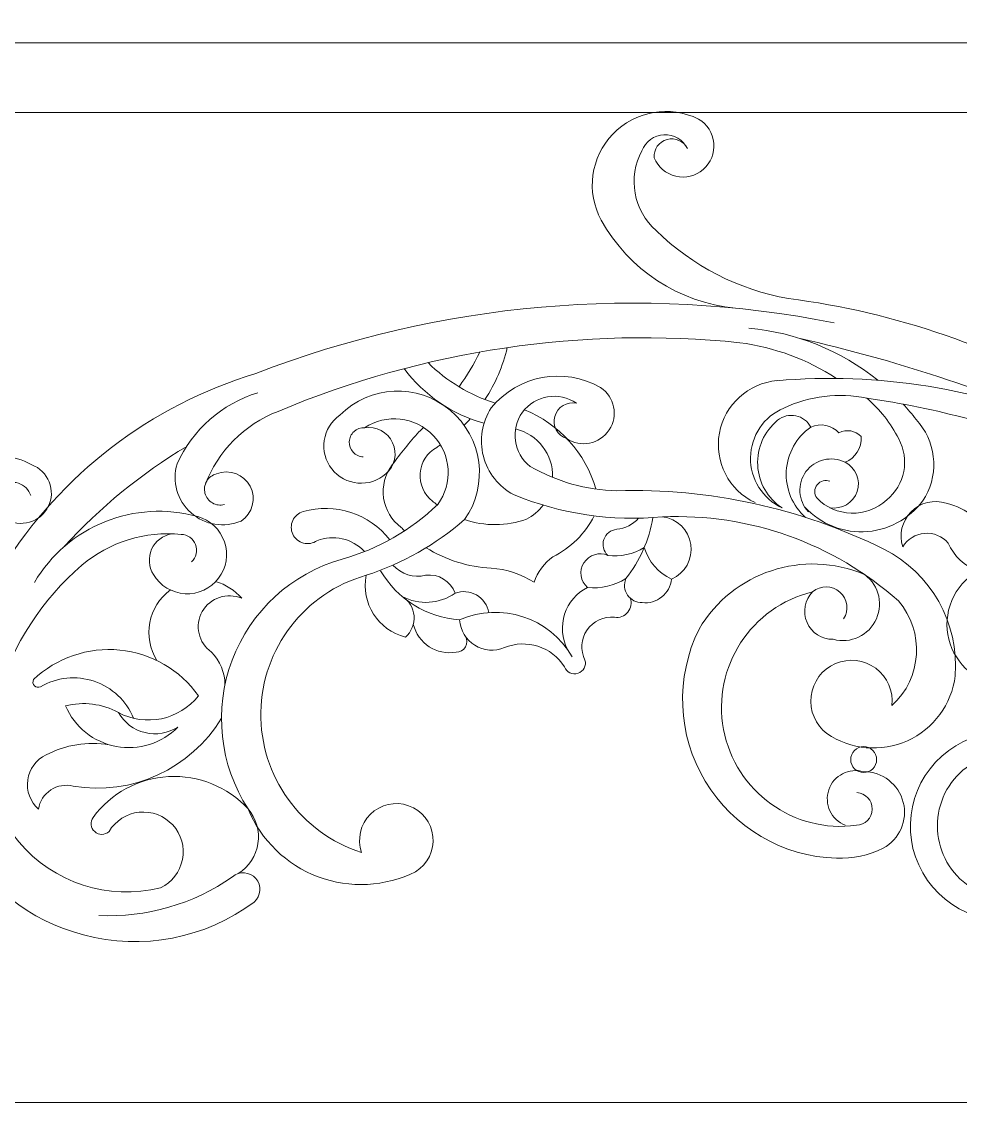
# Model space of a CAD drawing. Header units: millimetres. Extents: x 4332 to 4576, y 144 to 400.
# Drawn here: x 4436.84 to 4472.38, y 143.69 to 184.59 of the extents above; entities that cross this region are included whole.
import ezdxf

# ---------------------------------------------------------------- set-up
doc = ezdxf.new("R2010")
doc.units = ezdxf.units.MM
doc.header["$MEASUREMENT"] = 0
doc.layers.add('SITARA ALL', color=18, linetype='Continuous', true_color=0x000000)

msp = doc.modelspace()

# ---------------------------------------------------------------- linework, layer by layer
at = {"layer": 'SITARA ALL', "lineweight": 9}
for points, knots in [([(4331.736, 265.693), (4331.736, 265.693), (4575.736, 265.693), (4575.736, 265.693), (4575.736, 265.693), (4575.736, 143.693), (4575.736, 143.693), (4575.736, 143.693), (4331.736, 143.693), (4331.736, 143.693), (4331.736, 143.693), (4331.736, 265.693), (4331.736, 265.693)], [0, 0, 0, 0, 0.25, 0.25, 0.25, 0.5, 0.5, 0.5, 0.75, 0.75, 0.75, 1, 1, 1, 1]), ([(4503.177, 181.159), (4503.177, 181.159), (4336.328, 181.159), (4336.328, 181.159), (4336.328, 181.159), (4336.328, 157.431), (4336.328, 157.431), (4336.328, 157.431), (4333.736, 157.431), (4333.736, 157.431), (4333.736, 157.431), (4333.736, 183.785), (4333.736, 183.785), (4333.736, 183.785), (4533.713, 183.785), (4533.713, 183.785)], [0, 0, 0, 0, 0.166667, 0.166667, 0.166667, 0.333333, 0.333333, 0.333333, 0.5, 0.5, 0.5, 0.666667, 0.666667, 0.666667, 1, 1, 1, 1]), ([(4478.208, 169.594), (4477.924, 169.793), (4477.632, 169.98), (4477.333, 170.154), (4473.823, 172.247), (4469.922, 173.595), (4465.869, 174.115), (4463.98, 174.448), (4462.235, 175.344), (4460.864, 176.684), (4460.001, 177.443), (4459.777, 178.697), (4460.321, 179.709), (4460.456, 180.057), (4460.784, 180.294), (4461.157, 180.312), (4461.53, 180.329), (4461.879, 180.125), (4462.045, 179.79), (4461.901, 180.074), (4461.578, 180.217), (4461.272, 180.132), (4460.966, 180.047), (4460.761, 179.759), (4460.783, 179.442), (4460.927, 179.091), (4461.231, 178.832), (4461.6, 178.744), (4461.97, 178.657), (4462.358, 178.752), (4462.644, 179.001), (4462.931, 179.25), (4463.08, 179.621), (4463.045, 179.998), (4463.01, 180.376), (4462.795, 180.714), (4462.468, 180.906), (4461.379, 181.443), (4460.068, 181.215), (4459.226, 180.34), (4458.383, 179.465), (4458.202, 178.147), (4458.78, 177.079), (4459.828, 175.202), (4461.725, 173.958), (4463.864, 173.747)], [0, 0, 0, 0, 0.0625, 0.0625, 0.0625, 0.125, 0.125, 0.125, 0.1875, 0.1875, 0.1875, 0.25, 0.25, 0.25, 0.3125, 0.3125, 0.3125, 0.375, 0.375, 0.375, 0.4375, 0.4375, 0.4375, 0.5, 0.5, 0.5, 0.5625, 0.5625, 0.5625, 0.625, 0.625, 0.625, 0.6875, 0.6875, 0.6875, 0.75, 0.75, 0.75, 0.8125, 0.8125, 0.8125, 0.875, 0.875, 0.875, 1, 1, 1, 1]), ([(4467.596, 173.197), (4460.265, 174.637), (4452.68, 173.973), (4445.712, 171.278), (4441.727, 170.072), (4438.319, 167.46), (4436.12, 163.925), (4435.314, 162.631), (4434.685, 161.235), (4434.249, 159.775), (4433.459, 157.835), (4433.547, 155.649), (4434.494, 153.781), (4435.441, 151.912), (4437.15, 150.546), (4439.182, 150.037), (4441.414, 149.436), (4443.797, 149.892), (4445.649, 151.275), (4445.908, 151.505), (4445.934, 151.9), (4445.708, 152.163), (4445.482, 152.425), (4445.087, 152.457), (4444.821, 152.234), (4443.347, 151.193), (4441.564, 150.677), (4439.762, 150.769)], [0, 0, 0, 0, 0.1, 0.1, 0.1, 0.2, 0.2, 0.2, 0.3, 0.3, 0.3, 0.4, 0.4, 0.4, 0.5, 0.5, 0.5, 0.6, 0.6, 0.6, 0.7, 0.7, 0.7, 0.8, 0.8, 0.8, 1, 1, 1, 1]), ([(4467.682, 171.09), (4466.58, 171.808), (4465.332, 172.27), (4464.028, 172.443), (4458.076, 173.054), (4452.068, 172.161), (4446.551, 169.844), (4445.272, 169.353), (4444.266, 168.337), (4443.787, 167.053)], [0, 0, 0, 0, 0.25, 0.25, 0.25, 0.5, 0.5, 0.5, 1, 1, 1, 1]), ([(4465.426, 171.004), (4469.259, 171.336), (4473.116, 170.717), (4476.654, 169.204), (4473.322, 170.662), (4469.859, 171.799), (4466.311, 172.601)], [0, 0, 0, 0, 0.333333, 0.333333, 0.333333, 1, 1, 1, 1]), ([(4459.713, 163.513), (4459.629, 163.308), (4459.654, 163.076), (4459.778, 162.893), (4459.903, 162.71), (4460.111, 162.603), (4460.332, 162.607), (4460.598, 162.576), (4460.865, 162.652), (4461.075, 162.82), (4461.284, 162.987), (4461.417, 163.229), (4461.446, 163.496), (4461.957, 163.718), (4462.256, 164.254), (4462.175, 164.806), (4462.093, 165.358), (4461.653, 165.786), (4461.099, 165.851), (4459.181, 165.67), (4457.248, 165.959), (4455.467, 166.692), (4454.898, 166.995), (4454.481, 167.524), (4454.32, 168.149), (4454.159, 168.774), (4454.268, 169.438), (4454.62, 169.979), (4455.624, 171.211), (4457.375, 171.536), (4458.756, 170.748), (4459.289, 170.393), (4459.434, 169.673), (4459.081, 169.139), (4458.727, 168.605), (4458.007, 168.458), (4457.472, 168.811), (4457.123, 168.929), (4456.928, 169.3), (4457.026, 169.655), (4457.124, 170.01), (4457.483, 170.227), (4457.843, 170.15), (4457.183, 170.609), (4456.277, 170.459), (4455.802, 169.809), (4455.328, 169.159), (4455.458, 168.25), (4456.098, 167.761), (4457.094, 167.184), (4458.219, 166.868), (4459.369, 166.841), (4462.867, 166.94), (4466.337, 166.182), (4469.475, 164.633), (4471.263, 163.729), (4472.33, 161.834), (4472.18, 159.837), (4472.047, 158.758), (4471.359, 157.826), (4470.368, 157.379), (4469.377, 156.932), (4468.224, 157.036), (4467.327, 157.651), (4466.888, 157.981), (4466.659, 158.521), (4466.724, 159.066), (4466.79, 159.612), (4467.141, 160.081), (4467.646, 160.299), (4468.151, 160.516), (4468.733, 160.447), (4469.174, 160.12), (4469.616, 159.792), (4469.849, 159.254), (4469.787, 158.708), (4470.924, 159.749), (4471.032, 161.502), (4470.029, 162.673), (4467.577, 164.852), (4464.376, 165.992), (4461.099, 165.851)], [0, 0, 0, 0, 0.035714, 0.035714, 0.035714, 0.071429, 0.071429, 0.071429, 0.107143, 0.107143, 0.107143, 0.142857, 0.142857, 0.142857, 0.178571, 0.178571, 0.178571, 0.214286, 0.214286, 0.214286, 0.25, 0.25, 0.25, 0.285714, 0.285714, 0.285714, 0.321429, 0.321429, 0.321429, 0.357143, 0.357143, 0.357143, 0.392857, 0.392857, 0.392857, 0.428571, 0.428571, 0.428571, 0.464286, 0.464286, 0.464286, 0.5, 0.5, 0.5, 0.535714, 0.535714, 0.535714, 0.571429, 0.571429, 0.571429, 0.607143, 0.607143, 0.607143, 0.642857, 0.642857, 0.642857, 0.678571, 0.678571, 0.678571, 0.714286, 0.714286, 0.714286, 0.75, 0.75, 0.75, 0.785714, 0.785714, 0.785714, 0.821429, 0.821429, 0.821429, 0.857143, 0.857143, 0.857143, 0.892857, 0.892857, 0.892857, 0.928571, 0.928571, 0.928571, 1, 1, 1, 1]), ([(4465.447, 171.006), (4464.35, 170.916), (4463.451, 170.103), (4463.254, 169.021), (4463.057, 167.939), (4463.609, 166.86), (4464.604, 166.39)], [0, 0, 0, 0, 0.333333, 0.333333, 0.333333, 1, 1, 1, 1]), ([(4449.883, 163.639), (4451.254, 164.086), (4452.522, 164.803), (4453.613, 165.747), (4454.532, 167.062), (4454.295, 168.859), (4453.064, 169.888), (4451.833, 170.917), (4450.022, 170.835), (4448.891, 169.697), (4448.571, 169.475), (4448.357, 169.132), (4448.299, 168.747), (4448.241, 168.361), (4448.344, 167.97), (4448.585, 167.663), (4448.825, 167.357), (4449.182, 167.164), (4449.57, 167.129), (4449.957, 167.095), (4450.342, 167.222), (4450.633, 167.481), (4450.971, 167.772), (4451.074, 168.252), (4450.886, 168.656), (4450.698, 169.06), (4450.265, 169.291), (4449.825, 169.221), (4449.678, 169.228), (4449.534, 169.177), (4449.425, 169.078), (4449.317, 168.979), (4449.252, 168.842), (4449.246, 168.695), (4449.239, 168.548), (4449.292, 168.404), (4449.392, 168.297), (4449.492, 168.189), (4449.63, 168.125), (4449.777, 168.12)], [0, 0, 0, 0, 0.071429, 0.071429, 0.071429, 0.142857, 0.142857, 0.142857, 0.214286, 0.214286, 0.214286, 0.285714, 0.285714, 0.285714, 0.357143, 0.357143, 0.357143, 0.428571, 0.428571, 0.428571, 0.5, 0.5, 0.5, 0.571429, 0.571429, 0.571429, 0.642857, 0.642857, 0.642857, 0.714286, 0.714286, 0.714286, 0.785714, 0.785714, 0.785714, 0.857143, 0.857143, 0.857143, 1, 1, 1, 1]), ([(4467.439, 167.198), (4467.267, 167.265), (4467.071, 167.213), (4466.955, 167.068), (4466.84, 166.923), (4466.832, 166.72), (4466.937, 166.567), (4467.655, 165.83), (4468.828, 165.795), (4469.587, 166.491), (4470.274, 167.055), (4470.465, 168.025), (4470.041, 168.805), (4469.742, 169.394), (4469.331, 169.918), (4468.83, 170.348), (4467.771, 170.562), (4466.671, 170.43), (4465.693, 169.97), (4464.94, 169.651), (4464.445, 168.919), (4464.432, 168.101), (4464.418, 167.283), (4464.887, 166.535), (4465.629, 166.191), (4465.081, 166.55), (4464.737, 167.15), (4464.704, 167.804), (4464.67, 168.459), (4464.95, 169.09), (4465.458, 169.505), (4465.649, 169.664), (4465.903, 169.727), (4466.147, 169.677), (4466.39, 169.627), (4466.599, 169.469), (4466.712, 169.248), (4467.077, 169.411), (4467.506, 169.325), (4467.78, 169.035), (4468.061, 169.176), (4468.401, 169.118), (4468.62, 168.892), (4468.652, 168.469), (4468.404, 168.074), (4468.01, 167.917), (4467.495, 168.175), (4466.871, 168.026), (4466.53, 167.563), (4466.188, 167.1), (4466.229, 166.46), (4466.627, 166.045)], [0, 0, 0, 0, 0.055556, 0.055556, 0.055556, 0.111111, 0.111111, 0.111111, 0.166667, 0.166667, 0.166667, 0.222222, 0.222222, 0.222222, 0.277778, 0.277778, 0.277778, 0.333333, 0.333333, 0.333333, 0.388889, 0.388889, 0.388889, 0.444444, 0.444444, 0.444444, 0.5, 0.5, 0.5, 0.555556, 0.555556, 0.555556, 0.611111, 0.611111, 0.611111, 0.666667, 0.666667, 0.666667, 0.722222, 0.722222, 0.722222, 0.777778, 0.777778, 0.777778, 0.833333, 0.833333, 0.833333, 0.888889, 0.888889, 0.888889, 1, 1, 1, 1]), ([(4445.786, 170.549), (4444.426, 170.132), (4443.313, 169.151), (4442.728, 167.854), (4442.532, 167.187), (4442.737, 166.468), (4443.256, 166.005), (4443.775, 165.543), (4444.513, 165.421), (4445.153, 165.694), (4445.587, 165.98), (4445.734, 166.547), (4445.493, 167.008), (4445.252, 167.468), (4444.702, 167.671), (4444.22, 167.477), (4444.065, 167.438), (4443.931, 167.339), (4443.85, 167.202), (4443.768, 167.064), (4443.745, 166.9), (4443.785, 166.745), (4443.825, 166.59), (4443.925, 166.458), (4444.064, 166.377), (4444.202, 166.297), (4444.366, 166.275), (4444.52, 166.316)], [0, 0, 0, 0, 0.1, 0.1, 0.1, 0.2, 0.2, 0.2, 0.3, 0.3, 0.3, 0.4, 0.4, 0.4, 0.5, 0.5, 0.5, 0.6, 0.6, 0.6, 0.7, 0.7, 0.7, 0.8, 0.8, 0.8, 1, 1, 1, 1]), ([(4468.83, 170.348), (4471.46, 169.964), (4474.037, 169.278), (4476.509, 168.304), (4478.489, 167.607), (4479.974, 165.941), (4480.441, 163.895), (4480.803, 162.067), (4479.74, 160.256), (4477.969, 159.677), (4476.198, 159.098), (4474.273, 159.936), (4473.485, 161.624), (4473.943, 161.139), (4474.648, 160.979), (4475.271, 161.22), (4475.893, 161.46), (4476.308, 162.052), (4476.321, 162.72), (4476.104, 163.659), (4475.195, 164.266), (4474.245, 164.105), (4473.22, 164.129), (4472.301, 163.48), (4471.983, 162.505), (4471.665, 161.53), (4472.024, 160.463), (4472.867, 159.878), (4474.225, 158.842), (4475.958, 158.431), (4477.636, 158.748), (4479.315, 159.065), (4480.779, 160.079), (4481.666, 161.539), (4482.73, 163.24), (4482.67, 165.411), (4481.511, 167.048), (4481.174, 167.562), (4481.07, 168.194), (4481.224, 168.789), (4481.378, 169.383), (4481.776, 169.885), (4482.32, 170.171)], [0, 0, 0, 0, 0.066667, 0.066667, 0.066667, 0.133333, 0.133333, 0.133333, 0.2, 0.2, 0.2, 0.266667, 0.266667, 0.266667, 0.333333, 0.333333, 0.333333, 0.4, 0.4, 0.4, 0.466667, 0.466667, 0.466667, 0.533333, 0.533333, 0.533333, 0.6, 0.6, 0.6, 0.666667, 0.666667, 0.666667, 0.733333, 0.733333, 0.733333, 0.8, 0.8, 0.8, 0.866667, 0.866667, 0.866667, 1, 1, 1, 1]), ([(4443.27, 164.148), (4443.452, 164.313), (4443.515, 164.571), (4443.429, 164.801), (4443.343, 165.031), (4443.125, 165.184), (4442.88, 165.189), (4441.52, 165.322), (4440.165, 164.902), (4439.12, 164.022), (4437.628, 162.72), (4436.524, 161.034), (4435.929, 159.146), (4435.111, 157.28), (4435.423, 155.114), (4436.736, 153.557), (4438.048, 151.999), (4440.129, 151.322), (4442.106, 151.812), (4442.536, 152.019), (4442.843, 152.418), (4442.933, 152.887), (4443.023, 153.356), (4442.886, 153.839), (4442.563, 154.191), (4442.24, 154.543), (4441.771, 154.722), (4441.296, 154.673), (4440.821, 154.624), (4440.397, 154.353), (4440.153, 153.943), (4440, 153.802), (4439.765, 153.8), (4439.61, 153.938), (4439.454, 154.077), (4439.429, 154.31), (4439.55, 154.479), (4440.225, 155.393), (4441.273, 155.958), (4442.407, 156.021), (4443.541, 156.083), (4444.645, 155.636), (4445.415, 154.802), (4444.334, 156.473), (4444.11, 158.561), (4444.811, 160.424), (4445.512, 162.288), (4447.057, 163.709), (4448.971, 164.254), (4450.334, 164.629), (4451.579, 165.34), (4452.593, 166.325), (4453.177, 167.121), (4453.106, 168.22), (4452.423, 168.934), (4451.741, 169.647), (4450.646, 169.769), (4449.825, 169.221)], [0, 0, 0, 0, 0.05, 0.05, 0.05, 0.1, 0.1, 0.1, 0.15, 0.15, 0.15, 0.2, 0.2, 0.2, 0.25, 0.25, 0.25, 0.3, 0.3, 0.3, 0.35, 0.35, 0.35, 0.4, 0.4, 0.4, 0.45, 0.45, 0.45, 0.5, 0.5, 0.5, 0.55, 0.55, 0.55, 0.6, 0.6, 0.6, 0.65, 0.65, 0.65, 0.7, 0.7, 0.7, 0.75, 0.75, 0.75, 0.8, 0.8, 0.8, 0.85, 0.85, 0.85, 0.9, 0.9, 0.9, 1, 1, 1, 1]), ([(4466.487, 166.223), (4467.094, 165.561), (4467.974, 165.218), (4468.869, 165.296), (4469.765, 165.373), (4470.573, 165.86), (4471.058, 166.616), (4471.577, 167.566), (4471.434, 168.738), (4470.701, 169.534), (4470.545, 169.736), (4470.38, 169.931), (4470.207, 170.118)], [0, 0, 0, 0, 0.2, 0.2, 0.2, 0.4, 0.4, 0.4, 0.6, 0.6, 0.6, 1, 1, 1, 1]), ([(4452.063, 169.233), (4452.002, 169.176), (4451.941, 169.12), (4451.88, 169.065), (4451.522, 168.668), (4451.185, 168.252), (4450.871, 167.819), (4450.599, 167.461), (4450.482, 167.008), (4450.546, 166.563), (4450.61, 166.118), (4450.848, 165.718), (4451.21, 165.451), (4451.252, 165.407), (4451.295, 165.364), (4451.339, 165.322)], [0, 0, 0, 0, 0.166667, 0.166667, 0.166667, 0.333333, 0.333333, 0.333333, 0.5, 0.5, 0.5, 0.666667, 0.666667, 0.666667, 1, 1, 1, 1]), ([(4466.712, 169.248), (4466.167, 168.864), (4465.826, 168.253), (4465.788, 167.587), (4465.749, 166.921), (4466.016, 166.274), (4466.514, 165.83)], [0, 0, 0, 0, 0.333333, 0.333333, 0.333333, 1, 1, 1, 1]), ([(4452.697, 168.575), (4452.65, 168.543), (4452.603, 168.512), (4452.556, 168.482), (4452.198, 168.283), (4451.964, 167.918), (4451.931, 167.51), (4451.899, 167.101), (4452.073, 166.704), (4452.395, 166.451), (4452.453, 166.401), (4452.512, 166.352), (4452.573, 166.305)], [0, 0, 0, 0, 0.2, 0.2, 0.2, 0.4, 0.4, 0.4, 0.6, 0.6, 0.6, 1, 1, 1, 1]), ([(4437.19, 166.657), (4437.121, 166.879), (4436.948, 167.054), (4436.726, 167.125), (4436.504, 167.195), (4436.262, 167.154), (4436.077, 167.012), (4435.891, 166.871), (4435.787, 166.648), (4435.797, 166.415), (4435.807, 166.183), (4435.929, 165.97), (4436.126, 165.844), (4436.381, 165.646), (4436.708, 165.565), (4437.027, 165.622), (4437.345, 165.678), (4437.624, 165.866), (4437.796, 166.14), (4437.968, 166.414), (4438.016, 166.748), (4437.928, 167.059), (4437.841, 167.37), (4437.626, 167.629), (4437.336, 167.773), (4436.672, 168.135), (4435.915, 168.289), (4435.163, 168.216), (4433.055, 167.962), (4431.399, 166.294), (4431.166, 164.183)], [0, 0, 0, 0, 0.090909, 0.090909, 0.090909, 0.181818, 0.181818, 0.181818, 0.272727, 0.272727, 0.272727, 0.363636, 0.363636, 0.363636, 0.454545, 0.454545, 0.454545, 0.545455, 0.545455, 0.545455, 0.636364, 0.636364, 0.636364, 0.727273, 0.727273, 0.727273, 0.818182, 0.818182, 0.818182, 1, 1, 1, 1]), ([(4467.437, 166.199), (4467.885, 166.118), (4468.323, 166.378), (4468.467, 166.81), (4468.611, 167.242), (4468.416, 167.713), (4468.01, 167.917)], [0, 0, 0, 0, 0.333333, 0.333333, 0.333333, 1, 1, 1, 1]), ([(4442.525, 165.211), (4442.189, 165.155), (4441.904, 164.935), (4441.765, 164.624), (4441.627, 164.313), (4441.653, 163.953), (4441.837, 163.666), (4442.09, 163.242), (4442.537, 162.971), (4443.031, 162.943), (4443.524, 162.916), (4443.999, 163.135), (4444.298, 163.528), (4444.597, 163.921), (4444.682, 164.437), (4444.523, 164.905), (4444.365, 165.374), (4443.985, 165.732), (4443.508, 165.863), (4441.12, 166.526), (4438.586, 165.505), (4437.329, 163.369)], [0, 0, 0, 0, 0.125, 0.125, 0.125, 0.25, 0.25, 0.25, 0.375, 0.375, 0.375, 0.5, 0.5, 0.5, 0.625, 0.625, 0.625, 0.75, 0.75, 0.75, 1, 1, 1, 1]), ([(4473.039, 163.8), (4472.533, 163.981), (4472.126, 164.366), (4471.917, 164.861), (4471.693, 165.119), (4471.359, 165.255), (4471.018, 165.226), (4470.677, 165.197), (4470.371, 165.008), (4470.193, 164.715), (4470.042, 165.182), (4470.164, 165.695), (4470.51, 166.044), (4470.856, 166.392), (4471.368, 166.518), (4471.837, 166.37), (4472.615, 166.185), (4473.271, 165.66), (4473.622, 164.941), (4473.799, 165.521), (4474.175, 166.02), (4474.684, 166.351), (4474.893, 166.435), (4475.133, 166.39), (4475.297, 166.235), (4475.462, 166.081), (4475.522, 165.844), (4475.451, 165.63), (4476.366, 166.034), (4477.436, 165.83), (4478.139, 165.119), (4478.285, 164.943), (4478.27, 164.683), (4478.104, 164.525), (4477.938, 164.368), (4477.677, 164.367), (4477.509, 164.522), (4476.699, 165.014), (4475.65, 164.81), (4475.084, 164.05)], [0, 0, 0, 0, 0.071429, 0.071429, 0.071429, 0.142857, 0.142857, 0.142857, 0.214286, 0.214286, 0.214286, 0.285714, 0.285714, 0.285714, 0.357143, 0.357143, 0.357143, 0.428571, 0.428571, 0.428571, 0.5, 0.5, 0.5, 0.571429, 0.571429, 0.571429, 0.642857, 0.642857, 0.642857, 0.714286, 0.714286, 0.714286, 0.785714, 0.785714, 0.785714, 0.857143, 0.857143, 0.857143, 1, 1, 1, 1]), ([(4449.818, 164.546), (4449.357, 165.034), (4448.646, 165.194), (4448.021, 164.95), (4447.872, 164.845), (4447.684, 164.812), (4447.508, 164.859), (4447.332, 164.906), (4447.186, 165.028), (4447.108, 165.192), (4447.031, 165.357), (4447.03, 165.548), (4447.107, 165.713), (4447.183, 165.878), (4447.329, 166.002), (4447.504, 166.049), (4448.709, 166.401), (4450.008, 165.977), (4450.775, 164.984)], [0, 0, 0, 0, 0.142857, 0.142857, 0.142857, 0.285714, 0.285714, 0.285714, 0.428571, 0.428571, 0.428571, 0.571429, 0.571429, 0.571429, 0.714286, 0.714286, 0.714286, 1, 1, 1, 1]), ([(4453.613, 165.747), (4454.373, 165.489), (4455.198, 165.494), (4455.955, 165.76), (4456.203, 165.889), (4456.417, 166.072), (4456.583, 166.296)], [0, 0, 0, 0, 0.333333, 0.333333, 0.333333, 1, 1, 1, 1]), ([(4458.517, 165.89), (4458.18, 165.216), (4457.629, 164.673), (4456.952, 164.344), (4456.623, 164.099), (4456.375, 163.762), (4456.238, 163.375), (4455.751, 163.687), (4455.194, 163.872), (4454.618, 163.912), (4453.745, 163.954), (4452.897, 164.22), (4452.157, 164.685)], [0, 0, 0, 0, 0.2, 0.2, 0.2, 0.4, 0.4, 0.4, 0.6, 0.6, 0.6, 1, 1, 1, 1]), ([(4460.74, 165.822), (4460.597, 164.979), (4460.244, 164.184), (4459.713, 163.513), (4459.281, 163.242), (4458.769, 163.125), (4458.262, 163.181), (4457.85, 162.971), (4457.538, 162.606), (4457.396, 162.166), (4457.254, 161.726), (4457.292, 161.249), (4457.503, 160.838)], [0, 0, 0, 0, 0.2, 0.2, 0.2, 0.4, 0.4, 0.4, 0.6, 0.6, 0.6, 1, 1, 1, 1]), ([(4460.196, 165.8), (4459.984, 165.56), (4459.688, 165.41), (4459.368, 165.38), (4459.145, 165.357), (4458.956, 165.207), (4458.883, 164.995), (4458.81, 164.784), (4458.866, 164.549), (4459.027, 164.393)], [0, 0, 0, 0, 0.25, 0.25, 0.25, 0.5, 0.5, 0.5, 1, 1, 1, 1]), ([(4458.262, 163.181), (4457.993, 163.416), (4457.935, 163.812), (4458.126, 164.114), (4458.316, 164.416), (4458.699, 164.535), (4459.027, 164.393), (4459.508, 164.334), (4459.996, 164.439), (4460.41, 164.692), (4460.567, 164.162), (4460.944, 163.727), (4461.446, 163.496)], [0, 0, 0, 0, 0.2, 0.2, 0.2, 0.4, 0.4, 0.4, 0.6, 0.6, 0.6, 1, 1, 1, 1]), ([(4468.745, 163.674), (4466.433, 164.647), (4463.76, 163.766), (4462.485, 161.606), (4461.578, 159.771), (4461.666, 157.602), (4462.72, 155.847), (4463.774, 154.092), (4465.646, 152.993), (4467.692, 152.931), (4468.301, 152.911), (4468.905, 153.041), (4469.451, 153.311), (4470.074, 153.646), (4470.389, 154.361), (4470.215, 155.046), (4470.041, 155.732), (4469.424, 156.21), (4468.716, 156.207), (4468.165, 156.37), (4467.583, 156.071), (4467.397, 155.526), (4467.211, 154.982), (4467.486, 154.389), (4468.021, 154.18)], [0, 0, 0, 0, 0.111111, 0.111111, 0.111111, 0.222222, 0.222222, 0.222222, 0.333333, 0.333333, 0.333333, 0.444444, 0.444444, 0.444444, 0.555556, 0.555556, 0.555556, 0.666667, 0.666667, 0.666667, 0.777778, 0.777778, 0.777778, 1, 1, 1, 1]), ([(4454.526, 162.23), (4454.477, 162.51), (4454.306, 162.754), (4454.06, 162.895), (4453.813, 163.037), (4453.517, 163.061), (4453.25, 162.962), (4453.087, 163.424), (4452.621, 163.707), (4452.135, 163.639), (4451.683, 163.53), (4451.207, 163.679), (4450.897, 164.027)], [0, 0, 0, 0, 0.2, 0.2, 0.2, 0.4, 0.4, 0.4, 0.6, 0.6, 0.6, 1, 1, 1, 1]), ([(4445.046, 152.356), (4445.448, 152.61), (4445.719, 153.025), (4445.79, 153.494), (4445.86, 153.964), (4445.724, 154.441), (4445.415, 154.802), (4445.905, 153.613), (4446.865, 152.682), (4448.068, 152.231), (4449.272, 151.78), (4450.607, 151.849), (4451.757, 152.423), (4452.214, 152.705), (4452.468, 153.223), (4452.411, 153.756), (4452.355, 154.289), (4451.997, 154.742), (4451.492, 154.921), (4450.986, 155.1), (4450.423, 154.974), (4450.044, 154.595), (4449.664, 154.216), (4449.535, 153.654), (4449.713, 153.148), (4447.41, 153.881), (4445.86, 156.04), (4445.898, 158.457), (4445.937, 160.873), (4447.558, 162.979), (4449.883, 163.639), (4449.683, 162.588), (4450.334, 161.565), (4451.37, 161.301), (4451.6, 161.501), (4451.722, 161.799), (4451.697, 162.103), (4451.673, 162.407), (4451.505, 162.681), (4451.246, 162.841), (4451.883, 162.499), (4452.658, 162.546), (4453.25, 162.962)], [0, 0, 0, 0, 0.066667, 0.066667, 0.066667, 0.133333, 0.133333, 0.133333, 0.2, 0.2, 0.2, 0.266667, 0.266667, 0.266667, 0.333333, 0.333333, 0.333333, 0.4, 0.4, 0.4, 0.466667, 0.466667, 0.466667, 0.533333, 0.533333, 0.533333, 0.6, 0.6, 0.6, 0.666667, 0.666667, 0.666667, 0.733333, 0.733333, 0.733333, 0.8, 0.8, 0.8, 0.866667, 0.866667, 0.866667, 1, 1, 1, 1]), ([(4450.429, 163.813), (4451.06, 162.737), (4452.179, 162.041), (4453.423, 161.952), (4453.448, 161.557), (4453.663, 161.199), (4453.999, 160.991), (4454.336, 160.783), (4454.752, 160.75), (4455.116, 160.904), (4455.951, 161.244), (4456.91, 160.938), (4457.393, 160.177), (4457.469, 159.971), (4457.694, 159.862), (4457.903, 159.931), (4458.112, 159.999), (4458.229, 160.221), (4458.167, 160.432), (4457.982, 160.797), (4458.012, 161.235), (4458.245, 161.573), (4458.477, 161.91), (4458.876, 162.094), (4459.283, 162.052), (4459.474, 162.022), (4459.666, 162.095), (4459.788, 162.244), (4459.911, 162.393), (4459.945, 162.596), (4459.879, 162.777)], [0, 0, 0, 0, 0.090909, 0.090909, 0.090909, 0.181818, 0.181818, 0.181818, 0.272727, 0.272727, 0.272727, 0.363636, 0.363636, 0.363636, 0.454545, 0.454545, 0.454545, 0.545455, 0.545455, 0.545455, 0.636364, 0.636364, 0.636364, 0.727273, 0.727273, 0.727273, 0.818182, 0.818182, 0.818182, 1, 1, 1, 1]), ([(4468.458, 155.414), (4468.788, 155.395), (4469.044, 155.119), (4469.04, 154.789), (4469.036, 154.459), (4468.772, 154.19), (4468.442, 154.18), (4466.068, 153.856), (4463.856, 155.455), (4463.413, 157.809), (4462.97, 160.164), (4464.455, 162.453), (4466.784, 163.014), (4466.486, 162.708), (4466.401, 162.251), (4466.571, 161.858), (4466.74, 161.465), (4467.129, 161.212), (4467.558, 161.219), (4468.222, 161.034), (4468.92, 161.364), (4469.198, 161.995), (4469.475, 162.626), (4469.248, 163.364), (4468.663, 163.729)], [0, 0, 0, 0, 0.111111, 0.111111, 0.111111, 0.222222, 0.222222, 0.222222, 0.333333, 0.333333, 0.333333, 0.444444, 0.444444, 0.444444, 0.555556, 0.555556, 0.555556, 0.666667, 0.666667, 0.666667, 0.777778, 0.777778, 0.777778, 1, 1, 1, 1]), ([(4444.541, 159.494), (4444.543, 159.959), (4444.358, 160.405), (4444.026, 160.732), (4443.535, 161.08), (4443.387, 161.744), (4443.682, 162.268), (4443.978, 162.792), (4444.622, 163.008), (4445.175, 162.769), (4444.916, 163.073), (4444.573, 163.293), (4444.188, 163.4)], [0, 0, 0, 0, 0.2, 0.2, 0.2, 0.4, 0.4, 0.4, 0.6, 0.6, 0.6, 1, 1, 1, 1]), ([(4467.957, 161.987), (4468.169, 162.315), (4468.109, 162.749), (4467.814, 163.007), (4467.52, 163.265), (4467.082, 163.268), (4466.784, 163.014)], [0, 0, 0, 0, 0.333333, 0.333333, 0.333333, 1, 1, 1, 1]), ([(4451.669, 161.785), (4451.847, 161.061), (4452.555, 160.599), (4453.289, 160.731), (4453.434, 160.728), (4453.57, 160.805), (4453.642, 160.932), (4453.714, 161.058), (4453.712, 161.214), (4453.635, 161.338)], [0, 0, 0, 0, 0.25, 0.25, 0.25, 0.5, 0.5, 0.5, 1, 1, 1, 1]), ([(4441.082, 158.228), (4440.813, 158.89), (4440.269, 159.402), (4439.592, 159.631), (4438.915, 159.86), (4438.173, 159.783), (4437.557, 159.42), (4437.48, 159.382), (4437.386, 159.399), (4437.326, 159.461), (4437.267, 159.524), (4437.255, 159.618), (4437.297, 159.693), (4438.17, 160.521), (4439.361, 160.929), (4440.558, 160.811), (4441.756, 160.693), (4442.844, 160.061), (4443.539, 159.08), (4442.814, 158.164), (4441.537, 157.898), (4440.506, 158.445), (4440.724, 158.064), (4441.089, 157.789), (4441.516, 157.685), (4441.943, 157.581), (4442.394, 157.658), (4442.763, 157.897), (4442.154, 157.278), (4441.276, 157.002), (4440.423, 157.162), (4439.569, 157.322), (4438.851, 157.896), (4438.507, 158.694), (4439.18, 158.872), (4439.896, 158.783), (4440.506, 158.445)], [0, 0, 0, 0, 0.076923, 0.076923, 0.076923, 0.153846, 0.153846, 0.153846, 0.230769, 0.230769, 0.230769, 0.307692, 0.307692, 0.307692, 0.384615, 0.384615, 0.384615, 0.461538, 0.461538, 0.461538, 0.538462, 0.538462, 0.538462, 0.615385, 0.615385, 0.615385, 0.692308, 0.692308, 0.692308, 0.769231, 0.769231, 0.769231, 0.846154, 0.846154, 0.846154, 1, 1, 1, 1]), ([(4440.156, 157.227), (4439.34, 157.361), (4438.503, 157.226), (4437.771, 156.843), (4437.394, 156.664), (4437.132, 156.307), (4437.074, 155.894), (4437.016, 155.48), (4437.17, 155.065), (4437.483, 154.79), (4437.527, 155.087), (4437.696, 155.351), (4437.946, 155.517), (4438.197, 155.683), (4438.506, 155.734), (4438.796, 155.659), (4441.019, 155.287), (4443.243, 156.306), (4444.409, 158.235)], [0, 0, 0, 0, 0.142857, 0.142857, 0.142857, 0.285714, 0.285714, 0.285714, 0.428571, 0.428571, 0.428571, 0.571429, 0.571429, 0.571429, 0.714286, 0.714286, 0.714286, 1, 1, 1, 1]), ([(4476.477, 155.434), (4476.704, 155.651), (4476.796, 155.974), (4476.717, 156.278), (4476.639, 156.582), (4476.402, 156.82), (4476.098, 156.9), (4475.794, 156.98), (4475.471, 156.89), (4475.253, 156.663), (4475.035, 156.437), (4474.956, 156.111), (4475.047, 155.81), (4475.213, 155.327), (4475.625, 154.97), (4476.127, 154.877), (4476.63, 154.783), (4477.143, 154.966), (4477.472, 155.357), (4477.801, 155.748), (4477.895, 156.285), (4477.717, 156.764), (4477.539, 157.242), (4477.118, 157.589), (4476.613, 157.67), (4475.038, 158.196), (4473.308, 157.953), (4471.939, 157.012), (4470.477, 155.943), (4470.051, 153.949), (4470.95, 152.378), (4471.85, 150.806), (4473.783, 150.16), (4475.445, 150.878), (4475.844, 151.027), (4476.114, 151.403), (4476.126, 151.829), (4476.138, 152.255), (4475.892, 152.646), (4475.502, 152.819)], [0, 0, 0, 0, 0.071429, 0.071429, 0.071429, 0.142857, 0.142857, 0.142857, 0.214286, 0.214286, 0.214286, 0.285714, 0.285714, 0.285714, 0.357143, 0.357143, 0.357143, 0.428571, 0.428571, 0.428571, 0.5, 0.5, 0.5, 0.571429, 0.571429, 0.571429, 0.642857, 0.642857, 0.642857, 0.714286, 0.714286, 0.714286, 0.785714, 0.785714, 0.785714, 0.857143, 0.857143, 0.857143, 1, 1, 1, 1]), ([(4469.206, 156.667), (4469.206, 156.797), (4469.154, 156.922), (4469.062, 157.014), (4468.97, 157.105), (4468.846, 157.157), (4468.716, 157.157), (4468.586, 157.157), (4468.461, 157.105), (4468.369, 157.013), (4468.277, 156.921), (4468.226, 156.797), (4468.226, 156.667), (4468.226, 156.537), (4468.278, 156.412), (4468.37, 156.32), (4468.462, 156.228), (4468.586, 156.176), (4468.716, 156.177), (4468.846, 156.177), (4468.971, 156.228), (4469.063, 156.32), (4469.155, 156.413), (4469.206, 156.537), (4469.206, 156.667)], [0, 0, 0, 0, 0.125, 0.125, 0.125, 0.25, 0.25, 0.25, 0.375, 0.375, 0.375, 0.5, 0.5, 0.5, 0.625, 0.625, 0.625, 0.75, 0.75, 0.75, 0.875, 0.875, 0.875, 1, 1, 1, 1]), ([(4475.713, 152.682), (4475.548, 152.83), (4475.33, 152.903), (4475.11, 152.885), (4474.889, 152.866), (4474.686, 152.758), (4474.548, 152.585), (4474.41, 152.412), (4474.35, 152.19), (4474.381, 151.971), (4474.412, 151.752), (4474.531, 151.556), (4474.712, 151.428), (4473.857, 151.29), (4472.987, 151.561), (4472.36, 152.158), (4471.734, 152.756), (4471.424, 153.613), (4471.522, 154.473), (4471.62, 155.334), (4472.116, 156.099), (4472.86, 156.54), (4473.605, 156.982), (4474.514, 157.049), (4475.316, 156.722)], [0, 0, 0, 0, 0.111111, 0.111111, 0.111111, 0.222222, 0.222222, 0.222222, 0.333333, 0.333333, 0.333333, 0.444444, 0.444444, 0.444444, 0.555556, 0.555556, 0.555556, 0.666667, 0.666667, 0.666667, 0.777778, 0.777778, 0.777778, 1, 1, 1, 1])]:
    msp.add_open_spline(points, degree=3, knots=knots, dxfattribs=at)
for points in [[(4469.246, 171.022), (4467.854, 172.148), (4466.159, 172.832), (4464.375, 172.987)], [(4454.382, 170.292), (4454.775, 170.892), (4455.06, 171.557), (4455.224, 172.255)], [(4453.403, 170.774), (4453.697, 171.192), (4453.959, 171.631), (4454.187, 172.088)], [(4451.324, 171.462), (4452.072, 170.454), (4453.136, 169.726), (4454.348, 169.395)], [(4452.227, 171.687), (4452.944, 170.982), (4453.816, 170.457), (4454.773, 170.153)], [(4458.578, 166.906), (4458.185, 168.267), (4457.19, 169.371), (4455.878, 169.904)], [(4453.592, 169.318), (4453.672, 169.398), (4453.75, 169.481), (4453.825, 169.565)], [(4456.944, 167.346), (4456.964, 168.213), (4456.38, 168.976), (4455.538, 169.18)], [(4443.092, 168.52), (4441.371, 167.489), (4439.811, 166.212), (4438.461, 164.728)], [(4442.474, 163.086), (4441.629, 162.465), (4441.407, 161.299), (4441.968, 160.413)], [(4457.683, 160.558), (4456.829, 162.046), (4454.991, 162.649), (4453.423, 161.952)]]:
    msp.add_open_spline(points, degree=3, dxfattribs=at)

doc.saveas('drawing.dxf')
